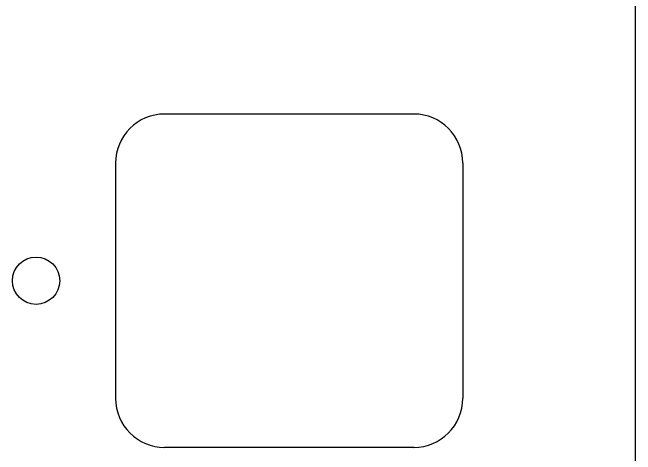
# Model space of a CAD drawing. Header units: millimetres. Extents: x -10 to 277, y -95 to 18.
# Drawn here: x 250.22 to 276.6, y -83.55 to -64.85 of the extents above; entities that cross this region are included whole.
import ezdxf

# ---------------------------------------------------------------- set-up
doc = ezdxf.new("R2010")
doc.units = ezdxf.units.MM
doc.header["$MEASUREMENT"] = 0
doc.layers.add('BLACK', color=7, linetype='CONTINUOUS')
doc.layers.add('Edge.Cuts', color=53, linetype='CONTINUOUS')

msp = doc.modelspace()

# ---------------------------------------------------------------- linework, layer by layer
at = {"layer": 'BLACK', "linetype": 'Continuous'}
for p, q in [((267.2125, -69.15), (256.662499, -69.15)), ((254.5875, -71.225), (254.5875, -81.175001)), ((269.2875, -71.225), (269.2875, -81.175)), ((267.2125, -83.25), (256.6625, -83.25))]:
    msp.add_line(p, q, dxfattribs=at)
at = {"layer": 'BLACK'}
msp.add_circle((251.221875, -76.2), 1, dxfattribs=at)
for centre, radius, start, end in [((256.662504, -71.225004), 2.075004, 90.0001381, 179.9998896), ((267.2125, -71.225), 2.075, 0, 90), ((256.662502, -81.174998), 2.075002, 180.0000828, 269.9999448), ((267.2125, -81.175), 2.075, 270, 0)]:
    msp.add_arc(centre, radius, start, end, dxfattribs=at)
at = {"layer": 'Edge.Cuts', "linetype": 'Continuous'}
msp.add_line((276.6, -93.226), (276.6, 16.026), dxfattribs=at)

doc.saveas('drawing.dxf')
